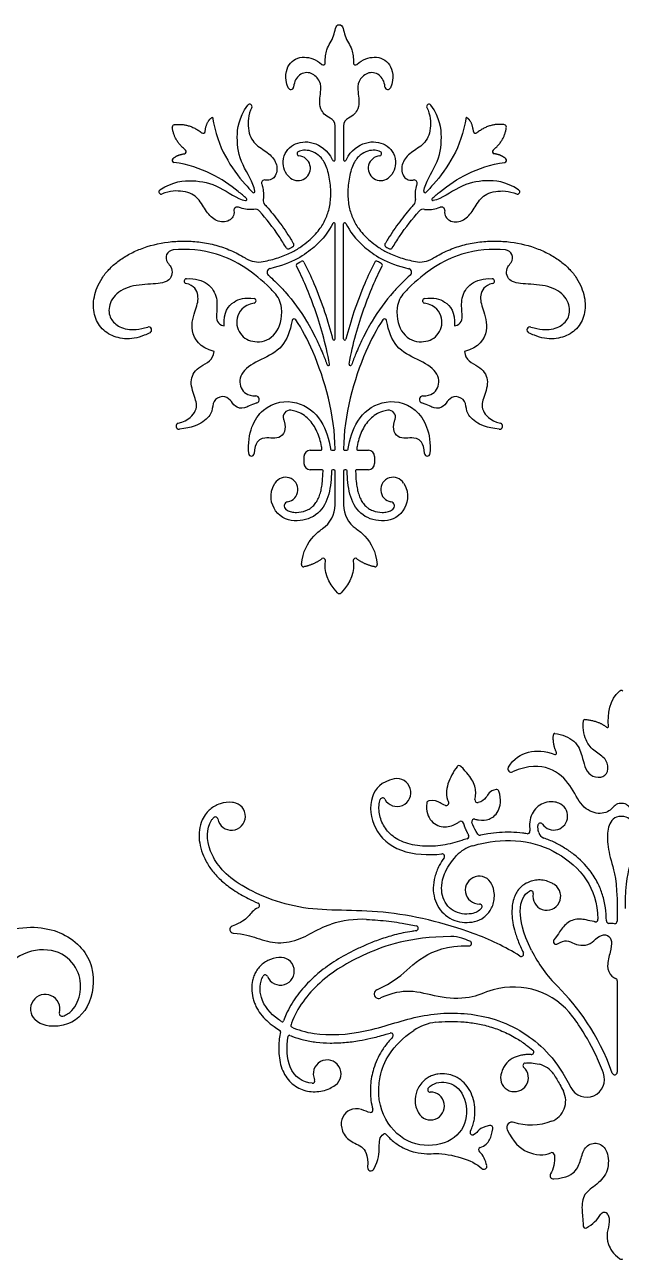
# Model space of a CAD drawing. Extents: x -103 to 101, y -110 to 99.
# Drawn here: x 36.01 to 56.3, y 56.62 to 98.58 of the extents above; entities that cross this region are included whole.
import ezdxf

# ---------------------------------------------------------------- set-up
doc = ezdxf.new("R2010")
doc.units = 0
doc.header["$MEASUREMENT"] = 0
doc.layers.add('LAYER_03', color=5, linetype='CONTINUOUS')

msp = doc.modelspace()

# ---------------------------------------------------------------- linework, layer by layer
at = {"layer": 'LAYER_03'}
for p, q in [((46.569, 93.985), (46.569, 95.137)), ((46.854, 95.137), (46.854, 93.985)), ((46.569, 87.903), (46.569, 91.808)), ((46.854, 87.903), (46.854, 91.808)), ((45.724, 84.115), (46.079, 84.115)), ((46.454, 84.115), (46.526, 84.115)), ((46.897, 84.115), (46.969, 84.115)), ((47.344, 84.115), (47.699, 84.115)), ((45.511, 83.664), (45.511, 83.902)), ((47.913, 83.902), (47.913, 83.664)), ((46.117, 83.451), (45.724, 83.451)), ((46.527, 83.451), (46.488, 83.451)), ((46.569, 82.259), (46.569, 83.408)), ((46.854, 83.408), (46.854, 82.259)), ((46.936, 83.451), (46.897, 83.451)), ((47.699, 83.451), (47.306, 83.451)), ((56.16, 68.543), (56.16, 68.108)), ((56.16, 66.085), (56.16, 62.973))]:
    msp.add_line(p, q, dxfattribs=at)
for centre, radius, start, end in [((46.164, 97.281), 0.0712, 227.4313, 2.3911), ((47.26, 97.281), 0.0712, 177.6089, 312.5687), ((45.063, 96.468), 0.0958, 200.9621, 354.8562), ((48.361, 96.468), 0.0958, 185.1438, 339.0379), ((43.662, 95.796), 0.0805, 333.5632, 144.7967), ((49.762, 95.796), 0.0805, 35.2033, 206.4368), ((46.279, 95.137), 0.291, 0, 65.8324), ((47.145, 95.137), 0.291, 114.1676, 180), ((41.102, 95.108), 0.0712, 98.4572, 186.0659), ((42.079, 94.959), 0.0712, 232.0549, 353.7451), ((51.344, 94.959), 0.0712, 186.2549, 307.9451), ((52.321, 95.108), 0.0712, 353.9341, 81.5428), ((41.094, 93.969), 0.0712, 131.4522, 261.7417), ((41.438, 94.261), 0.0712, 276.5338, 51.4051), ((45.307, 93.7), 0.421, 232.884, 85.6986), ((45.344, 94.191), 0.0712, 116.6009, 265.6986), ((48.116, 93.7), 0.421, 94.3014, 307.116), ((48.079, 94.191), 0.0712, 274.3014, 63.3991), ((51.985, 94.261), 0.0712, 128.5949, 263.4662), ((52.33, 93.969), 0.0712, 278.2583, 48.5478), ((46.527, 93.985), 0.0427, 205.6592, 0), ((46.897, 93.985), 0.0427, 180, 334.3408), ((44.178, 93.189), 0.112, 80.8455, 198.3266), ((49.246, 93.189), 0.112, 341.6734, 99.1545), ((40.657, 92.9), 0.0805, 122.7126, 293.946), ((43.798, 92.909), 0.0427, 224.4069, 10.2526), ((49.626, 92.909), 0.0427, 169.7474, 315.5931), ((52.767, 92.9), 0.0805, 246.054, 57.2874), ((43.238, 92.271), 0.112, 69.1826, 186.6638), ((43.527, 92.64), 0.0427, 256.7696, 48.718), ((44.336, 92.606), 0.214, 170.3852, 222.8686), ((49.088, 92.606), 0.214, 317.1314, 9.6148), ((49.896, 92.64), 0.0427, 131.282, 283.2304), ((50.185, 92.271), 0.112, 353.3362, 110.8174), ((43.842, 92.091), 0.214, 42.454, 98.7059), ((49.581, 92.091), 0.214, 81.2941, 137.546), ((46.527, 91.808), 0.0427, 0, 154.8577), ((46.897, 91.808), 0.0427, 25.1423, 180), ((45.099, 91.092), 0.0712, 299.4305, 31.066), ((48.325, 91.092), 0.0712, 148.934, 240.5695), ((41.083, 90.657), 0.266, 95.2841, 216.8546), ((44.973, 91.026), 0.0712, 211.1227, 296.2696), ((48.451, 91.026), 0.0712, 243.7304, 328.8773), ((52.34, 90.657), 0.266, 323.1454, 84.7159), ((43.967, 91.337), 0.824, 238.5933, 281.1796), ((44.379, 90.164), 0.126, 103.0641, 228.4805), ((45.319, 90.403), 0.0712, 116.8804, 207.1258), ((45.445, 90.47), 0.0712, 27.1301, 119.4007), ((47.978, 90.47), 0.0712, 60.5993, 152.8699), ((48.104, 90.403), 0.0712, 332.8742, 63.1196), ((49.045, 90.164), 0.126, 311.5195, 76.9359), ((49.457, 91.337), 0.824, 258.8204, 301.4067), ((41.516, 89.865), 0.0801, 93.7139, 256.8115), ((51.908, 89.865), 0.0801, 283.1885, 86.2861), ((43.856, 88.86), 0.892, 6.4174, 43.7642), ((49.568, 88.86), 0.892, 136.2358, 173.5826), ((43.803, 89.192), 0.079, 280.5867, 82.6335), ((49.62, 89.192), 0.079, 97.3665, 259.4133), ((45.175, 88.508), 0.0729, 32.969, 169.9838), ((48.248, 88.508), 0.0729, 10.0162, 147.031), ((40.227, 88.202), 0.103, 297.4923, 107.2784), ((53.197, 88.202), 0.103, 72.7216, 242.5077), ((46.527, 87.903), 0.0427, 194.1497, 360), ((46.897, 87.903), 0.0427, 180, 345.8503), ((46.336, 87.031), 0.0427, 199.8953, 10.1477), ((47.087, 87.031), 0.0427, 169.8523, 340.1047), ((43.867, 85.84), 0.123, 286.411, 89.9999), ((49.557, 85.84), 0.123, 90.0001, 253.589), ((45.034, 85.244), 0.232, 82.6616, 199.4466), ((48.389, 85.244), 0.232, 340.5534, 97.3384), ((41.262, 84.933), 0.103, 105.0514, 276.5061), ((52.161, 84.933), 0.103, 263.4939, 74.9486), ((43.721, 84.005), 0.0917, 184.017, 356.5718), ((45.724, 83.902), 0.214, 90, 180), ((46.079, 84.158), 0.0427, 270, 9.7914), ((46.454, 84.158), 0.0427, 188.7075, 270), ((46.526, 84.158), 0.0427, 270, 0.4305), ((46.897, 84.158), 0.0427, 179.5695, 270), ((46.969, 84.158), 0.0427, 270, 351.2925), ((47.344, 84.158), 0.0427, 170.2086, 270), ((47.699, 83.902), 0.214, 360, 90), ((49.702, 84.005), 0.0917, 183.4282, 355.983), ((45.724, 83.664), 0.214, 180, 270), ((47.699, 83.664), 0.214, 270, 360), ((44.884, 82.776), 0.421, 279.6339, 148.911), ((46.117, 83.408), 0.0427, 357.9469, 90), ((46.488, 83.408), 0.0427, 90, 178.0002), ((46.527, 83.408), 0.0427, 0, 90), ((46.897, 83.408), 0.0427, 90, 180), ((46.936, 83.408), 0.0427, 1.9998, 90), ((47.306, 83.408), 0.0427, 90, 182.0531), ((48.539, 82.776), 0.421, 31.089, 260.3661), ((44.979, 82.221), 0.142, 99.6339, 233.9353), ((45.591, 82.259), 0.978, 304.1356, 360), ((47.832, 82.259), 0.978, 180, 235.8644), ((48.445, 82.221), 0.142, 306.0647, 80.3661), ((45.492, 80.225), 0.0712, 172.2111, 280.8313), ((46.166, 80.374), 0.0712, 351.9368, 127.8878), ((47.258, 80.374), 0.0712, 52.1122, 188.0632), ((47.932, 80.225), 0.0712, 259.1687, 7.7889), ((46.712, 79.329), 0.0854, 223.4184, 316.5816), ((56.302, 75.866), 0.085, 50.6048, 129.3952), ((55.056, 74.921), 0.0425, 85.5787, 175.2782), ((55.828, 74.73), 0.0425, 228.8702, 6.6388), ((54.035, 74.443), 0.0425, 84.2784, 174.6305), ((54.058, 73.819), 0.0425, 250.8527, 23.9899), ((50.785, 73.31), 0.085, 44.864, 143.8781), ((52.553, 73.282), 0.108, 149.2036, 293.2996), ((48.674, 72.48), 0.473, 208.5533, 101.3755), ((48.184, 72.213), 0.085, 28.5533, 162.0891), ((49.77, 72.116), 0.085, 97.0536, 174.2312), ((51.408, 72.22), 0.085, 167.2188, 285.8755), ((52.058, 72.501), 0.085, 18.1725, 101.503), ((43.044, 71.673), 0.473, 190.9378, 82.2109), ((50.347, 72.124), 0.085, 251.7851, 27.8252), ((54.003, 71.679), 0.473, 215.5842, 68.6086), ((42.496, 71.567), 0.085, 10.9378, 138.6645), ((50.851, 71.423), 0.085, 12.3247, 122.5915), ((51.301, 71.492), 0.085, 78.9716, 195.3115), ((53.549, 71.355), 0.085, 35.5842, 180.6077), ((51.035, 70.992), 0.085, 286.8092, 31.0691), ((51.496, 71.114), 0.085, 214.7178, 282.1031), ((53.11, 71.165), 0.085, 260.518, 7.7324), ((53.756, 71.195), 0.275, 195.4377, 250.7154), ((51.561, 69.54), 1.173, 106.2193, 137.1913), ((50.206, 70.314), 0.085, 324.4555, 97.6227), ((51.469, 69.164), 0.473, 24.39, 271.59), ((53.768, 68.953), 0.473, 168.9385, 55.1074), ((53.221, 69.06), 0.085, 348.9385, 120.4992), ((43.916, 68.643), 0.085, 295.0836, 66.693), ((51.485, 68.606), 0.085, 318.3781, 91.59), ((47.476, 64.845), 3.327, 87.2302, 108.3395), ((55.422, 68.171), 0.085, 259.8841, 1.5961), ((55.877, 68.117), 0.085, 180.6453, 266.1767), ((56.075, 68.108), 0.085, 268.1511, 360), ((43.112, 67.822), 0.122, 112.2131, 267.5846), ((49.31, 67.868), 0.085, 278.1332, 78.3012), ((50.521, 66.474), 1.114, 71.1633, 90.8213), ((51.123, 67.352), 0.085, 268.4412, 69.7749), ((54.083, 67.414), 0.0933, 141.871, 302.8534), ((44.707, 66.408), 0.473, 202.3021, 95.9644), ((52.896, 66.995), 0.085, 237.5481, 26.1956), ((57.463, 69.231), 4.717, 206.6263, 225.1769), ((44.191, 66.197), 0.085, 22.3021, 150.7332), ((56.075, 66.085), 0.085, 360, 67.5299), ((36.708, 65.122), 0.5, 345.0056, 226.0865), ((48.049, 65.637), 0.153, 113.8245, 293.8245), ((52.639, 63.355), 2.516, 36.75, 106.0415), ((37.279, 64.969), 0.0918, 165.0056, 288.1217), ((44.773, 64.73), 0.0425, 237.2898, 340.7908), ((50.173, 63.029), 1.652, 96.3441, 124.3362), ((44.67, 64.361), 0.0425, 348.1747, 59.5991), ((45.013, 64.189), 0.0425, 67.0025, 170.3374), ((45.102, 64.552), 0.0425, 162.163, 245.7097), ((48.46, 64.223), 0.085, 315.7118, 106.423), ((46.299, 62.92), 0.473, 305.7032, 205.194), ((53.239, 63.658), 0.085, 266.908, 49.0903), ((52.667, 62.787), 0.473, 168.4988, 47.8603), ((53.041, 63.201), 0.085, 96.8317, 227.8603), ((53.328, 62.46), 0.806, 33.357, 76.4986), ((55.125, 62.731), 0.606, 206.7528, 20.732), ((56.075, 62.973), 0.085, 200.0619, 0), ((45.794, 62.683), 0.085, 265.4578, 25.194), ((49.815, 61.824), 0.473, 209.0703, 91.2797), ((49.802, 62.381), 0.085, 137.0005, 271.2797), ((53.672, 61.997), 0.738, 290.5468, 26.7668), ((47.768, 61.695), 0.085, 268.6078, 15.5712), ((52.593, 61.093), 0.186, 69.6182, 205.4528), ((48.254, 60.793), 0.085, 41.3726, 120.7133), ((51.242, 60.931), 0.085, 152.0293, 291.8), ((51.84, 61.074), 0.0927, 345.7042, 106.0142), ((51.531, 60.335), 0.085, 109.1902, 230.5352), ((53.939, 60.16), 0.085, 5.2255, 116.1385), ((47.786, 59.737), 0.113, 176.8392, 330.509), ((51.63, 59.775), 0.101, 226.9267, 13.4159), ((53.993, 59.462), 0.116, 147.3106, 275.4593), ((55.719, 58.069), 0.141, 30.8957, 151.6526), ((55.077, 57.756), 0.0767, 179.2547, 299.053), ((56.302, 56.701), 0.085, 232.9762, 307.0238)]:
    msp.add_arc(centre, radius, start, end, dxfattribs=at)
for points, knots in [([(46.235, 97.284), (46.228, 97.448), (46.266, 97.814), (46.572, 98.158), (46.574, 98.579), (46.712, 98.579)], [1676.713387, 1676.713387, 1676.713387, 1676.713387, 1677.023742, 1677.460952, 1677.898162, 1677.898162, 1677.898162, 1677.898162]), ([(46.712, 98.579), (46.849, 98.579), (46.851, 98.158), (47.158, 97.814), (47.196, 97.448), (47.189, 97.284)], [1677.898162, 1677.898162, 1677.898162, 1677.898162, 1678.335373, 1678.772583, 1679.082938, 1679.082938, 1679.082938, 1679.082938]), ([(44.973, 96.434), (44.839, 96.785), (44.957, 97.323), (45.452, 97.541), (45.917, 97.411), (46.115, 97.229)], [1674.869452, 1674.869452, 1674.869452, 1674.869452, 1675.448273, 1676.082525, 1676.595612, 1676.595612, 1676.595612, 1676.595612]), ([(47.308, 97.229), (47.507, 97.411), (47.972, 97.541), (48.466, 97.323), (48.585, 96.785), (48.45, 96.434)], [1679.200713, 1679.200713, 1679.200713, 1679.200713, 1679.7138, 1680.348052, 1680.926873, 1680.926873, 1680.926873, 1680.926873]), ([(46.398, 95.403), (46.239, 95.474), (45.98, 95.787), (46.102, 96.324), (46.083, 96.652), (45.777, 96.986), (45.365, 96.946), (45.176, 96.662), (45.158, 96.46)], [1672.324929, 1672.324929, 1672.324929, 1672.324929, 1672.607366, 1673.04465, 1673.481935, 1673.919219, 1674.356504, 1674.68867, 1674.68867, 1674.68867, 1674.68867]), ([(48.265, 96.46), (48.247, 96.662), (48.058, 96.946), (47.646, 96.986), (47.34, 96.652), (47.321, 96.324), (47.443, 95.787), (47.185, 95.474), (47.026, 95.403)], [1681.107655, 1681.107655, 1681.107655, 1681.107655, 1681.439821, 1681.877106, 1682.31439, 1682.751674, 1683.188959, 1683.471387, 1683.471387, 1683.471387, 1683.471387]), ([(43.84, 92.917), (43.786, 93.214), (43.325, 93.892), (43.199, 94.687), (43.283, 95.399), (43.596, 95.842)], [224.20761, 224.20761, 224.20761, 224.20761, 224.916616, 225.734274, 226.488134, 226.488134, 226.488134, 226.488134]), ([(43.734, 95.76), (43.614, 95.52), (43.575, 94.954), (43.81, 94.504), (44.289, 94.247), (44.608, 93.893), (44.606, 93.454), (44.374, 93.271), (44.195, 93.3)], [226.657068, 226.657068, 226.657068, 226.657068, 227.017075, 227.443945, 227.870814, 228.297684, 228.724553, 229.043876, 229.043876, 229.043876, 229.043876]), ([(49.69, 95.76), (49.809, 95.52), (49.849, 94.954), (49.614, 94.504), (49.134, 94.247), (48.816, 93.893), (48.817, 93.454), (49.049, 93.271), (49.228, 93.3)], [226.657068, 226.657068, 226.657068, 226.657068, 227.017075, 227.443945, 227.870814, 228.297684, 228.724553, 229.043876, 229.043876, 229.043876, 229.043876]), ([(49.584, 92.917), (49.638, 93.214), (50.098, 93.892), (50.224, 94.687), (50.14, 95.399), (49.828, 95.842)], [224.20761, 224.20761, 224.20761, 224.20761, 224.916616, 225.734274, 226.488134, 226.488134, 226.488134, 226.488134]), ([(42.396, 95.432), (42.565, 94.393), (43.12, 93.574), (43.681, 92.968), (43.767, 92.879)], [221.715625, 221.715625, 221.715625, 221.715625, 223.764117, 224.131246, 224.131246, 224.131246, 224.131246]), ([(51.028, 95.432), (50.858, 94.393), (50.303, 93.574), (49.743, 92.968), (49.656, 92.879)], [221.715625, 221.715625, 221.715625, 221.715625, 223.764117, 224.131246, 224.131246, 224.131246, 224.131246]), ([(45.053, 93.364), (44.849, 93.519), (44.723, 94.083), (45.106, 94.568), (45.816, 94.66), (46.32, 94.305), (46.483, 93.977), (46.488, 93.966)], [1668.267006, 1668.267006, 1668.267006, 1668.267006, 1668.796823, 1669.589341, 1670.381859, 1671.174376, 1671.200065, 1671.200065, 1671.200065, 1671.200065]), ([(46.935, 93.966), (46.94, 93.977), (47.103, 94.305), (47.607, 94.66), (48.318, 94.568), (48.701, 94.083), (48.575, 93.519), (48.371, 93.364)], [1684.596252, 1684.596252, 1684.596252, 1684.596252, 1684.621941, 1685.414458, 1686.206976, 1686.999494, 1687.529311, 1687.529311, 1687.529311, 1687.529311]), ([(44.126, 90.529), (44.298, 90.563), (44.622, 90.644), (45.052, 90.815), (45.396, 91.016), (45.72, 91.273), (45.973, 91.527), (46.151, 91.788), (46.279, 92.039), (46.396, 92.39), (46.428, 92.781), (46.412, 93.122), (46.375, 93.392), (46.313, 93.643), (46.231, 93.859), (46.126, 94.026), (45.972, 94.182), (45.761, 94.296), (45.513, 94.325), (45.37, 94.284), (45.312, 94.255)], [1663.036583, 1663.036583, 1663.036583, 1663.036583, 1663.404214, 1663.738809, 1664.009988, 1664.240971, 1664.609789, 1664.760887, 1664.905884, 1665.20208, 1665.53541, 1665.726299, 1665.922265, 1666.108783, 1666.270941, 1666.405391, 1666.523288, 1666.729302, 1666.902326, 1667.038472, 1667.038472, 1667.038472, 1667.038472]), ([(48.111, 94.255), (48.054, 94.284), (47.91, 94.325), (47.662, 94.296), (47.451, 94.182), (47.298, 94.026), (47.192, 93.859), (47.11, 93.643), (47.048, 93.392), (47.011, 93.122), (46.995, 92.781), (47.028, 92.39), (47.144, 92.039), (47.272, 91.788), (47.45, 91.527), (47.703, 91.273), (48.027, 91.016), (48.371, 90.815), (48.802, 90.644), (49.126, 90.563), (49.297, 90.529)], [1688.757845, 1688.757845, 1688.757845, 1688.757845, 1688.893991, 1689.067015, 1689.273029, 1689.390926, 1689.525376, 1689.687534, 1689.874052, 1690.070018, 1690.260907, 1690.594237, 1690.890433, 1691.035431, 1691.186528, 1691.555346, 1691.786329, 1692.057508, 1692.392103, 1692.759734, 1692.759734, 1692.759734, 1692.759734]), ([(43.556, 92.672), (43.466, 92.752), (42.859, 93.262), (42.057, 93.757), (41.084, 93.899)], [238.194372, 238.194372, 238.194372, 238.194372, 238.551713, 240.511432, 240.511432, 240.511432, 240.511432]), ([(49.868, 92.672), (49.957, 92.752), (50.564, 93.262), (51.367, 93.757), (52.34, 93.899)], [216.76363, 216.76363, 216.76363, 216.76363, 217.120972, 219.080691, 219.080691, 219.080691, 219.080691]), ([(40.613, 92.967), (41.07, 93.261), (41.784, 93.313), (42.571, 93.154), (43.226, 92.667), (43.518, 92.598)], [235.840227, 235.840227, 235.840227, 235.840227, 236.594087, 237.411745, 238.114812, 238.114812, 238.114812, 238.114812]), ([(52.81, 92.967), (52.354, 93.261), (51.639, 93.313), (50.852, 93.154), (50.198, 92.667), (49.906, 92.598)], [214.409486, 214.409486, 214.409486, 214.409486, 215.163346, 215.981004, 216.68407, 216.68407, 216.68407, 216.68407]), ([(43.127, 92.258), (43.148, 92.078), (42.956, 91.854), (42.517, 91.872), (42.176, 92.205), (41.941, 92.696), (41.501, 92.95), (40.934, 92.935), (40.689, 92.826)], [233.284485, 233.284485, 233.284485, 233.284485, 233.603808, 234.030678, 234.457547, 234.884417, 235.311286, 235.671293, 235.671293, 235.671293, 235.671293]), ([(44.072, 93.154), (44.08, 93.13), (44.13, 92.964), (44.15, 92.789), (44.125, 92.641)], [229.2045859, 229.2045859, 229.2045859, 229.2045859, 229.2578497, 229.5699368, 229.5699368, 229.5699368, 229.5699368]), ([(49.352, 93.154), (49.344, 93.13), (49.293, 92.964), (49.273, 92.789), (49.298, 92.641)], [229.2045859, 229.2045859, 229.2045859, 229.2045859, 229.2578497, 229.5699368, 229.5699368, 229.5699368, 229.5699368]), ([(50.296, 92.258), (50.275, 92.078), (50.468, 91.854), (50.907, 91.872), (51.247, 92.205), (51.482, 92.696), (51.922, 92.95), (52.489, 92.935), (52.734, 92.826)], [233.284485, 233.284485, 233.284485, 233.284485, 233.603808, 234.030678, 234.457547, 234.884417, 235.311286, 235.671293, 235.671293, 235.671293, 235.671293]), ([(43.81, 92.303), (43.654, 92.279), (43.472, 92.306), (43.302, 92.366), (43.278, 92.375)], [232.7431414, 232.7431414, 232.7431414, 232.7431414, 233.0705118, 233.1237755, 233.1237755, 233.1237755, 233.1237755]), ([(44.179, 92.46), (44.198, 92.44), (44.367, 92.256), (44.675, 91.875), (44.969, 91.44), (45.127, 91.183), (45.16, 91.129)], [229.707338, 229.707338, 229.707338, 229.707338, 229.765179, 230.234757, 230.737885, 230.870579, 230.870579, 230.870579, 230.870579]), ([(49.244, 92.46), (49.225, 92.44), (49.056, 92.256), (48.748, 91.875), (48.454, 91.44), (48.296, 91.183), (48.264, 91.129)], [229.707338, 229.707338, 229.707338, 229.707338, 229.765179, 230.234757, 230.737885, 230.870579, 230.870579, 230.870579, 230.870579]), ([(49.614, 92.303), (49.769, 92.279), (49.952, 92.306), (50.122, 92.366), (50.145, 92.375)], [232.7431414, 232.7431414, 232.7431414, 232.7431414, 233.0705118, 233.1237755, 233.1237755, 233.1237755, 233.1237755]), ([(44.912, 90.989), (44.829, 91.126), (44.53, 91.594), (44.234, 91.979), (44, 92.236)], [231.127665, 231.127665, 231.127665, 231.127665, 231.534751, 232.595874, 232.595874, 232.595874, 232.595874]), ([(48.512, 90.989), (48.594, 91.126), (48.893, 91.594), (49.189, 91.979), (49.424, 92.236)], [231.127665, 231.127665, 231.127665, 231.127665, 231.534751, 232.595874, 232.595874, 232.595874, 232.595874]), ([(46.488, 91.826), (46.359, 91.552), (46.001, 91.066), (45.123, 90.466), (44.35, 90.286)], [126.211013, 126.211013, 126.211013, 126.211013, 126.972964, 127.691633, 127.691633, 127.691633, 127.691633]), ([(46.935, 91.826), (47.064, 91.552), (47.423, 91.066), (48.3, 90.466), (49.073, 90.286)], [126.211013, 126.211013, 126.211013, 126.211013, 126.972965, 127.691633, 127.691633, 127.691633, 127.691633]), ([(40.274, 88.111), (40.211, 88.078), (40.036, 87.997), (39.746, 87.912), (39.417, 87.894), (39.121, 87.95), (38.861, 88.065), (38.64, 88.236), (38.474, 88.462), (38.372, 88.73), (38.339, 89.027), (38.372, 89.339), (38.471, 89.659), (38.638, 89.975), (38.875, 90.275), (39.18, 90.543), (39.541, 90.775), (40.103, 91.037), (40.737, 91.191), (41.409, 91.235), (41.933, 91.206), (42.456, 91.112), (42.964, 90.942), (43.318, 90.765), (43.505, 90.655), (43.538, 90.634)], [1656.285623, 1656.285623, 1656.285623, 1656.285623, 1656.436817, 1656.690201, 1656.918067, 1657.126368, 1657.321468, 1657.514079, 1657.708105, 1657.906787, 1658.113838, 1658.332529, 1658.56569, 1658.815223, 1659.082827, 1659.366949, 1659.667526, 1659.985211, 1660.670132, 1661.031738, 1661.400953, 1661.774571, 1662.149744, 1662.524916, 1662.606723, 1662.606723, 1662.606723, 1662.606723]), ([(49.886, 90.634), (49.919, 90.655), (50.105, 90.765), (50.46, 90.942), (50.967, 91.112), (51.49, 91.206), (52.015, 91.235), (52.686, 91.191), (53.32, 91.037), (53.883, 90.775), (54.244, 90.543), (54.548, 90.275), (54.786, 89.975), (54.952, 89.659), (55.051, 89.339), (55.085, 89.027), (55.052, 88.73), (54.949, 88.462), (54.783, 88.236), (54.563, 88.065), (54.303, 87.95), (54.006, 87.894), (53.677, 87.912), (53.387, 87.997), (53.213, 88.078), (53.149, 88.111)], [1693.189594, 1693.189594, 1693.189594, 1693.189594, 1693.271401, 1693.646573, 1694.021746, 1694.395364, 1694.764579, 1695.126185, 1695.811106, 1696.128791, 1696.429368, 1696.71349, 1696.981094, 1697.230627, 1697.463788, 1697.682479, 1697.88953, 1698.088211, 1698.282238, 1698.474849, 1698.669949, 1698.87825, 1699.106116, 1699.3595, 1699.510694, 1699.510694, 1699.510694, 1699.510694]), ([(44.5, 89.477), (44.453, 89.526), (43.865, 90.121), (42.781, 90.87), (41.544, 90.967), (41.059, 90.922)], [1649.485261, 1649.485261, 1649.485261, 1649.485261, 1649.608883, 1651.014088, 1652.020323, 1652.020323, 1652.020323, 1652.020323]), ([(45.134, 91.03), (45.107, 91.015), (45.064, 90.992), (45.02, 90.97), (45.004, 90.962)], [230.9505462, 230.9505462, 230.9505462, 230.9505462, 231.015442, 231.0533606, 231.0533606, 231.0533606, 231.0533606]), ([(48.29, 91.03), (48.317, 91.015), (48.359, 90.992), (48.403, 90.97), (48.419, 90.962)], [230.9505462, 230.9505462, 230.9505462, 230.9505462, 231.015442, 231.0533606, 231.0533606, 231.0533606, 231.0533606]), ([(52.365, 90.922), (51.879, 90.967), (50.642, 90.87), (49.558, 90.121), (48.97, 89.526), (48.923, 89.477)], [1703.775994, 1703.775994, 1703.775994, 1703.775994, 1704.782229, 1706.187434, 1706.311055, 1706.311055, 1706.311055, 1706.311055]), ([(40.87, 90.497), (40.909, 90.446), (41.072, 90.259), (40.998, 89.833), (40.422, 89.756), (39.585, 89.739), (38.956, 89.35), (38.822, 88.774), (39.046, 88.407), (39.409, 88.203), (39.907, 88.21), (40.196, 88.3)], [1652.417126, 1652.417126, 1652.417126, 1652.417126, 1652.570265, 1653.016955, 1653.463645, 1653.910335, 1654.357026, 1654.803716, 1655.250406, 1655.697096, 1656.071691, 1656.071691, 1656.071691, 1656.071691]), ([(46.378, 87.039), (46.249, 87.757), (45.887, 89.001), (45.47, 89.952), (45.256, 90.371)], [118.939739, 118.939739, 118.939739, 118.939739, 120.009645, 121.082442, 121.082442, 121.082442, 121.082442]), ([(45.508, 90.503), (45.63, 90.265), (45.887, 89.712), (46.218, 88.841), (46.407, 88.204), (46.485, 87.893)], [121.339525, 121.339525, 121.339525, 121.339525, 121.902302, 122.623398, 123.300614, 123.300614, 123.300614, 123.300614]), ([(47.915, 90.503), (47.793, 90.265), (47.536, 89.712), (47.205, 88.841), (47.017, 88.204), (46.938, 87.893)], [121.339525, 121.339525, 121.339525, 121.339525, 121.902302, 122.623398, 123.300614, 123.300614, 123.300614, 123.300614]), ([(47.045, 87.039), (47.174, 87.757), (47.537, 89.001), (47.953, 89.952), (48.167, 90.371)], [118.939739, 118.939739, 118.939739, 118.939739, 120.009645, 121.082442, 121.082442, 121.082442, 121.082442]), ([(53.227, 88.3), (53.517, 88.21), (54.015, 88.203), (54.377, 88.407), (54.602, 88.774), (54.467, 89.35), (53.839, 89.739), (53.002, 89.756), (52.425, 89.833), (52.352, 90.259), (52.515, 90.446), (52.553, 90.497)], [1699.724626, 1699.724626, 1699.724626, 1699.724626, 1700.099221, 1700.545911, 1700.992601, 1701.439291, 1701.885982, 1702.332672, 1702.779362, 1703.226052, 1703.379191, 1703.379191, 1703.379191, 1703.379191]), ([(41.511, 89.944), (41.817, 89.964), (42.3, 89.819), (42.592, 89.277), (42.521, 88.754), (42.541, 88.381), (42.792, 88.344)], [1642.689397, 1642.689397, 1642.689397, 1642.689397, 1643.123703, 1643.595629, 1644.067554, 1644.539479, 1644.539479, 1644.539479, 1644.539479]), ([(44.295, 90.069), (44.301, 90.064), (44.377, 89.997), (44.575, 89.812), (45.043, 89.327), (45.523, 88.67), (45.913, 87.943), (46.135, 87.441), (46.25, 87.144), (46.296, 87.017)], [116.259148, 116.259148, 116.259148, 116.259148, 116.276498, 116.471705, 116.830363, 117.694225, 118.179351, 118.565879, 118.850596, 118.850596, 118.850596, 118.850596]), ([(49.128, 90.069), (49.122, 90.064), (49.047, 89.997), (48.848, 89.812), (48.381, 89.327), (47.901, 88.67), (47.511, 87.943), (47.288, 87.441), (47.174, 87.144), (47.128, 87.017)], [116.259148, 116.259148, 116.259148, 116.259148, 116.276498, 116.471705, 116.830363, 117.694225, 118.179351, 118.565879, 118.850596, 118.850596, 118.850596, 118.850596]), ([(50.631, 88.344), (50.882, 88.381), (50.902, 88.754), (50.831, 89.277), (51.123, 89.819), (51.606, 89.964), (51.913, 89.944)], [1711.256838, 1711.256838, 1711.256838, 1711.256838, 1711.728763, 1712.200688, 1712.672614, 1713.10692, 1713.10692, 1713.10692, 1713.10692]), ([(42.452, 87.471), (41.957, 87.601), (41.582, 88.192), (41.845, 88.95), (41.964, 89.338), (41.786, 89.719), (41.497, 89.787)], [1640.287064, 1640.287064, 1640.287064, 1640.287064, 1640.864098, 1641.441131, 1642.018165, 1642.529353, 1642.529353, 1642.529353, 1642.529353]), ([(51.926, 89.787), (51.638, 89.719), (51.459, 89.338), (51.578, 88.95), (51.842, 88.192), (51.467, 87.601), (50.971, 87.471)], [1713.266964, 1713.266964, 1713.266964, 1713.266964, 1713.778152, 1714.355186, 1714.932219, 1715.509253, 1715.509253, 1715.509253, 1715.509253]), ([(42.792, 88.344), (42.766, 88.82), (43.089, 89.208), (43.489, 89.313), (43.813, 89.271)], [1644.539479, 1644.539479, 1644.539479, 1644.539479, 1645.200042, 1645.784951, 1645.784951, 1645.784951, 1645.784951]), ([(43.818, 89.115), (43.424, 89.041), (43.123, 88.577), (43.333, 87.957), (43.9, 87.728), (44.549, 87.927), (44.786, 88.57), (44.742, 88.96)], [1645.941866, 1645.941866, 1645.941866, 1645.941866, 1646.553026, 1647.218388, 1647.88375, 1648.549112, 1649.076904, 1649.076904, 1649.076904, 1649.076904]), ([(48.681, 88.96), (48.637, 88.57), (48.874, 87.927), (49.524, 87.728), (50.09, 87.957), (50.301, 88.577), (49.999, 89.041), (49.606, 89.115)], [1706.719413, 1706.719413, 1706.719413, 1706.719413, 1707.247205, 1707.912567, 1708.577929, 1709.243291, 1709.854451, 1709.854451, 1709.854451, 1709.854451]), ([(49.61, 89.271), (49.934, 89.313), (50.334, 89.208), (50.658, 88.82), (50.631, 88.344)], [1710.011366, 1710.011366, 1710.011366, 1710.011366, 1710.596274, 1711.256838, 1711.256838, 1711.256838, 1711.256838]), ([(46.569, 84.158), (46.561, 85.287), (46.073, 87.06), (45.44, 88.234), (45.236, 88.547)], [1629.24407, 1629.24407, 1629.24407, 1629.24407, 1630.631616, 1631.232184, 1631.232184, 1631.232184, 1631.232184]), ([(48.187, 88.547), (47.984, 88.234), (47.35, 87.06), (46.863, 85.287), (46.854, 84.158)], [1724.564133, 1724.564133, 1724.564133, 1724.564133, 1725.164702, 1726.552247, 1726.552247, 1726.552247, 1726.552247]), ([(45.103, 88.52), (45.04, 88.162), (44.788, 87.52), (44.049, 87.222), (43.324, 86.792), (43.286, 86.235), (43.58, 85.963), (43.867, 85.963)], [1631.354688, 1631.354688, 1631.354688, 1631.354688, 1631.883198, 1632.499967, 1633.116737, 1633.733506, 1634.254444, 1634.254444, 1634.254444, 1634.254444]), ([(49.557, 85.963), (49.843, 85.963), (50.138, 86.235), (50.1, 86.792), (49.375, 87.222), (48.636, 87.52), (48.383, 88.162), (48.32, 88.52)], [1721.541873, 1721.541873, 1721.541873, 1721.541873, 1722.062811, 1722.67958, 1723.29635, 1723.913119, 1724.441629, 1724.441629, 1724.441629, 1724.441629]), ([(41.235, 85.033), (41.596, 85.13), (41.937, 85.524), (41.793, 85.903), (41.59, 86.537), (41.931, 86.993), (42.443, 87.18), (42.452, 87.471)], [1637.748773, 1637.748773, 1637.748773, 1637.748773, 1638.17348, 1638.701876, 1639.230272, 1639.758668, 1640.287064, 1640.287064, 1640.287064, 1640.287064]), ([(50.971, 87.471), (50.981, 87.18), (51.492, 86.993), (51.834, 86.537), (51.631, 85.903), (51.486, 85.524), (51.827, 85.13), (52.188, 85.033)], [1715.509253, 1715.509253, 1715.509253, 1715.509253, 1716.037649, 1716.566045, 1717.094441, 1717.622837, 1718.047544, 1718.047544, 1718.047544, 1718.047544]), ([(43.902, 85.721), (43.676, 85.655), (43.475, 85.49), (43.133, 85.591), (43.028, 85.831), (42.75, 85.996), (42.385, 85.801), (42.421, 85.44), (42.171, 85.096), (41.705, 84.88), (41.274, 84.831)], [1634.501646, 1634.501646, 1634.501646, 1634.501646, 1634.834829, 1635.229938, 1635.625046, 1636.020155, 1636.415263, 1636.810372, 1637.205481, 1637.532232, 1637.532232, 1637.532232, 1637.532232]), ([(43.63, 83.999), (43.579, 84.715), (44.059, 85.713), (45.328, 85.873), (46.177, 85.163), (46.365, 84.453), (46.411, 84.161), (46.412, 84.152)], [1626.061262, 1626.061262, 1626.061262, 1626.061262, 1626.781652, 1627.547297, 1628.312942, 1629.078587, 1629.10353, 1629.10353, 1629.10353, 1629.10353]), ([(47.011, 84.152), (47.013, 84.161), (47.059, 84.453), (47.246, 85.163), (48.095, 85.873), (49.364, 85.713), (49.844, 84.715), (49.794, 83.999)], [1726.692787, 1726.692787, 1726.692787, 1726.692787, 1726.71773, 1727.483375, 1728.24902, 1729.014665, 1729.735055, 1729.735055, 1729.735055, 1729.735055]), ([(52.15, 84.831), (51.718, 84.88), (51.252, 85.096), (51.002, 85.44), (51.038, 85.801), (50.673, 85.996), (50.395, 85.831), (50.29, 85.591), (49.948, 85.49), (49.748, 85.655), (49.522, 85.721)], [1718.264085, 1718.264085, 1718.264085, 1718.264085, 1718.590836, 1718.985945, 1719.381053, 1719.776162, 1720.171271, 1720.566379, 1720.961488, 1721.294671, 1721.294671, 1721.294671, 1721.294671]), ([(46.121, 84.165), (46.117, 84.193), (46.096, 84.305), (46.048, 84.502), (45.959, 84.749), (45.836, 84.979), (45.674, 85.177), (45.478, 85.335), (45.269, 85.434), (45.126, 85.466), (45.064, 85.474)], [1622.724161, 1622.724161, 1622.724161, 1622.724161, 1622.782874, 1622.964512, 1623.151209, 1623.334018, 1623.512278, 1623.687362, 1623.861971, 1623.994808, 1623.994808, 1623.994808, 1623.994808]), ([(48.36, 85.474), (48.297, 85.466), (48.154, 85.434), (47.946, 85.335), (47.75, 85.177), (47.588, 84.979), (47.465, 84.749), (47.375, 84.502), (47.328, 84.305), (47.307, 84.193), (47.302, 84.165)], [1731.801509, 1731.801509, 1731.801509, 1731.801509, 1731.934346, 1732.108955, 1732.284039, 1732.462299, 1732.645107, 1732.831805, 1733.013443, 1733.072156, 1733.072156, 1733.072156, 1733.072156]), ([(44.815, 85.167), (44.826, 85.135), (44.864, 85.012), (44.89, 84.727), (44.656, 84.516), (44.385, 84.518), (44.129, 84.565), (43.836, 84.388), (43.813, 84)], [1624.326604, 1624.326604, 1624.326604, 1624.326604, 1624.43661, 1624.727765, 1625.018919, 1625.310074, 1625.601229, 1625.867354, 1625.867354, 1625.867354, 1625.867354]), ([(49.611, 84), (49.587, 84.388), (49.294, 84.565), (49.039, 84.518), (48.767, 84.516), (48.534, 84.727), (48.559, 85.012), (48.597, 85.135), (48.608, 85.167)], [1729.928963, 1729.928963, 1729.928963, 1729.928963, 1730.195088, 1730.486243, 1730.777398, 1731.068552, 1731.359707, 1731.469713, 1731.469713, 1731.469713, 1731.469713]), ([(46.445, 83.41), (46.436, 83.158), (46.4, 82.592), (46.045, 81.908), (45.29, 81.629), (44.505, 81.865), (44.296, 82.616), (44.524, 82.994)], [1614.76439, 1614.76439, 1614.76439, 1614.76439, 1615.520752, 1616.286396, 1617.052041, 1617.817686, 1618.450903, 1618.450903, 1618.450903, 1618.450903]), ([(44.895, 82.106), (44.908, 82.096), (44.965, 82.058), (45.085, 82.013), (45.306, 81.991), (45.527, 82.032), (45.711, 82.125), (45.828, 82.218), (45.925, 82.335), (46.009, 82.489), (46.069, 82.659), (46.112, 82.849), (46.145, 83.096), (46.156, 83.288), (46.16, 83.407)], [1619.868695, 1619.868695, 1619.868695, 1619.868695, 1619.90214, 1620.014429, 1620.135114, 1620.366336, 1620.480888, 1620.567071, 1620.678986, 1620.801035, 1620.934911, 1621.056651, 1621.210482, 1621.46075, 1621.46075, 1621.46075, 1621.46075]), ([(48.9, 82.994), (49.127, 82.616), (48.918, 81.865), (48.133, 81.629), (47.379, 81.908), (47.023, 82.592), (46.987, 83.158), (46.979, 83.41)], [1737.345414, 1737.345414, 1737.345414, 1737.345414, 1737.978631, 1738.744276, 1739.509921, 1740.275565, 1741.031927, 1741.031927, 1741.031927, 1741.031927]), ([(47.264, 83.407), (47.268, 83.288), (47.279, 83.096), (47.311, 82.849), (47.354, 82.659), (47.414, 82.489), (47.498, 82.335), (47.596, 82.218), (47.712, 82.125), (47.896, 82.032), (48.118, 81.991), (48.338, 82.013), (48.458, 82.058), (48.516, 82.096), (48.529, 82.106)], [1734.335567, 1734.335567, 1734.335567, 1734.335567, 1734.585835, 1734.739666, 1734.861406, 1734.995282, 1735.117331, 1735.229246, 1735.315429, 1735.429981, 1735.661203, 1735.781888, 1735.894177, 1735.927622, 1735.927622, 1735.927622, 1735.927622]), ([(45.421, 80.234), (45.482, 80.678), (45.666, 81.064), (46.032, 81.376), (46.14, 81.449)], [1611.985058, 1611.985058, 1611.985058, 1611.985058, 1612.835235, 1613.166896, 1613.166896, 1613.166896, 1613.166896]), ([(47.283, 81.449), (47.392, 81.376), (47.757, 81.064), (47.942, 80.678), (48.002, 80.234)], [1607.271505, 1607.271505, 1607.271505, 1607.271505, 1607.603165, 1608.453343, 1608.453343, 1608.453343, 1608.453343]), ([(54.039, 74.486), (54.282, 74.461), (54.788, 74.25), (54.977, 73.709), (55.048, 73.363), (55.221, 73.046), (55.626, 72.953), (55.877, 73.16), (55.835, 73.613), (55.446, 73.832), (55.112, 74.143), (54.987, 74.594), (55.014, 74.925)], [232.146714, 232.146714, 232.146714, 232.146714, 232.500602, 232.874875, 233.249147, 233.62342, 233.997692, 234.371965, 234.746237, 235.12051, 235.494782, 235.854142, 235.854142, 235.854142, 235.854142]), ([(52.46, 73.338), (52.639, 73.638), (53.139, 73.934), (53.696, 73.9), (54.044, 73.779)], [230.20042, 230.20042, 230.20042, 230.20042, 230.873101, 231.569737, 231.569737, 231.569737, 231.569737]), ([(50.716, 73.36), (50.587, 73.183), (50.374, 72.818), (50.321, 72.357), (50.423, 72.164)], [2832.4870644, 2832.4870644, 2832.4870644, 2832.4870644, 2832.9957014, 2833.4532406, 2833.4532406, 2833.4532406, 2833.4532406]), ([(51.325, 72.239), (51.34, 72.303), (51.361, 72.501), (51.319, 72.826), (51.052, 73.162), (50.845, 73.37)], [2831.4764918, 2831.4764918, 2831.4764918, 2831.4764918, 2831.6846927, 2832.0518782, 2832.3833771, 2832.3833771, 2832.3833771, 2832.3833771]), ([(56.302, 72.11), (56.086, 72.11), (56.03, 71.892), (55.534, 71.697), (54.936, 71.962), (54.604, 72.733), (53.97, 73.379), (53.143, 73.418), (52.596, 73.183)], [226.45208, 226.45208, 226.45208, 226.45208, 227.052257, 227.652435, 228.252612, 228.85279, 229.452967, 230.007953, 230.007953, 230.007953, 230.007953]), ([(60.007, 73.183), (59.461, 73.418), (58.634, 73.379), (58, 72.733), (57.668, 71.962), (57.069, 71.697), (56.573, 71.892), (56.517, 72.11), (56.302, 72.11)], [222.896206, 222.896206, 222.896206, 222.896206, 223.451192, 224.051369, 224.651547, 225.251725, 225.851902, 226.45208, 226.45208, 226.45208, 226.45208]), ([(48.581, 72.943), (48.131, 72.853), (47.687, 72.328), (47.818, 71.217), (48.693, 70.408), (49.745, 70.338), (50.195, 70.398)], [2572.908928, 2572.908928, 2572.908928, 2572.908928, 2573.731125, 2574.714391, 2575.697657, 2576.655932, 2576.655932, 2576.655932, 2576.655932]), ([(51.06, 70.91), (50.997, 70.892), (50.83, 70.84), (50.558, 70.757), (50.232, 70.683), (49.892, 70.65), (49.543, 70.655), (49.207, 70.699), (48.903, 70.783), (48.645, 70.909), (48.437, 71.069), (48.221, 71.32), (48.091, 71.618), (48.052, 71.929), (48.068, 72.11), (48.094, 72.211), (48.104, 72.24)], [2568.458769, 2568.458769, 2568.458769, 2568.458769, 2568.59595, 2568.830271, 2569.060732, 2569.302147, 2569.552852, 2569.796582, 2570.019477, 2570.218276, 2570.400932, 2570.573963, 2570.913408, 2571.077784, 2571.233289, 2571.297203, 2571.297203, 2571.297203, 2571.297203]), ([(50.321, 72.044), (50.245, 72.068), (50.117, 72.157), (49.949, 72.224), (49.759, 72.201)], [2566.0776239, 2566.0776239, 2566.0776239, 2566.0776239, 2566.2630693, 2566.55289, 2566.55289, 2566.55289, 2566.55289]), ([(51.318, 71.576), (51.361, 71.567), (51.543, 71.531), (51.804, 71.543), (52.129, 71.765), (52.236, 72.232), (52.139, 72.528)], [2829.317053, 2829.317053, 2829.317053, 2829.317053, 2829.443294, 2829.846374, 2830.249455, 2830.624348, 2830.624348, 2830.624348, 2830.624348]), ([(52.041, 72.585), (51.813, 72.538), (51.729, 72.295), (51.565, 72.176), (51.431, 72.138)], [2830.7116114, 2830.7116114, 2830.7116114, 2830.7116114, 2831.0619018, 2831.3522348, 2831.3522348, 2831.3522348, 2831.3522348]), ([(43.108, 72.141), (43.098, 72.142), (42.946, 72.161), (42.723, 72.14), (42.473, 72.026), (42.315, 71.914), (42.166, 71.758), (42.025, 71.528), (41.937, 71.212), (41.938, 70.851), (42.02, 70.494), (42.169, 70.14), (42.397, 69.793), (42.713, 69.46), (43.125, 69.147), (43.549, 68.904), (43.837, 68.769), (43.95, 68.721)], [2616.207948, 2616.207948, 2616.207948, 2616.207948, 2616.229579, 2616.531049, 2616.671635, 2616.807643, 2616.939496, 2617.125532, 2617.375454, 2617.626143, 2617.882369, 2618.148601, 2618.436615, 2618.756192, 2619.117536, 2619.529371, 2619.789525, 2619.789525, 2619.789525, 2619.789525]), ([(49.685, 72.125), (49.657, 71.849), (49.808, 71.428), (50.316, 71.26), (50.642, 71.39), (50.778, 71.477), (50.805, 71.495)], [2566.63371, 2566.63371, 2566.63371, 2566.63371, 2567.007642, 2567.410722, 2567.813803, 2567.918321, 2567.918321, 2567.918321, 2567.918321]), ([(54.175, 72.119), (54.115, 72.143), (53.958, 72.182), (53.706, 72.154), (53.466, 72.024), (53.28, 71.823), (53.18, 71.551), (53.176, 71.328), (53.191, 71.202), (53.194, 71.176)], [2826.35121, 2826.35121, 2826.35121, 2826.35121, 2826.488338, 2826.690623, 2826.874602, 2827.060209, 2827.259794, 2827.475221, 2827.52892, 2827.52892, 2827.52892, 2827.52892]), ([(52.85, 66.924), (52.348, 67.243), (50.94, 67.896), (48.083, 68.581), (45.451, 68.365), (43.048, 69.359), (42.192, 70.491), (42.181, 71.296), (42.408, 71.596), (42.432, 71.623)], [2604.457853, 2604.457853, 2604.457853, 2604.457853, 2605.498487, 2607.283077, 2609.067667, 2610.852257, 2612.636847, 2614.421436, 2614.611325, 2614.611325, 2614.611325, 2614.611325]), ([(53.096, 71.081), (53.045, 71.09), (52.864, 71.116), (52.419, 71.146), (51.939, 71.112), (51.597, 71.048), (51.514, 71.031)], [2827.641195, 2827.641195, 2827.641195, 2827.641195, 2827.750501, 2828.027468, 2828.585519, 2828.764345, 2828.764345, 2828.764345, 2828.764345]), ([(55.792, 68.116), (55.79, 68.267), (55.769, 68.569), (55.675, 69.003), (55.503, 69.429), (55.197, 69.91), (54.799, 70.304), (54.375, 70.6), (54.033, 70.79), (53.792, 70.891), (53.665, 70.935)], [2821.959131, 2821.959131, 2821.959131, 2821.959131, 2822.278345, 2822.598369, 2822.896859, 2823.24597, 2823.799953, 2824.072713, 2824.341119, 2824.625748, 2824.625748, 2824.625748, 2824.625748]), ([(51.233, 70.666), (51.321, 70.692), (51.833, 70.831), (52.919, 70.914), (54.154, 70.494), (55.19, 69.604), (55.491, 68.738), (55.507, 68.173)], [2584.76741, 2584.76741, 2584.76741, 2584.76741, 2584.973523, 2585.956789, 2586.940056, 2587.923322, 2588.851225, 2588.851225, 2588.851225, 2588.851225]), ([(50.275, 70.264), (50.214, 70.179), (50.086, 69.972), (49.947, 69.628), (49.889, 69.246), (49.935, 68.883), (50.079, 68.557), (50.315, 68.291), (50.626, 68.12), (50.97, 68.052), (51.317, 68.078), (51.646, 68.222), (51.852, 68.457), (51.951, 68.695), (51.992, 68.903), (51.982, 69.095), (51.945, 69.249), (51.915, 69.325), (51.9, 69.359)], [2576.795384, 2576.795384, 2576.795384, 2576.795384, 2577.017492, 2577.309753, 2577.576967, 2577.829674, 2578.076087, 2578.323111, 2578.572998, 2578.816721, 2579.057273, 2579.303225, 2579.562786, 2579.699627, 2579.84796, 2580.009268, 2580.102384, 2580.182065, 2580.182065, 2580.182065, 2580.182065]), ([(51.548, 68.55), (51.46, 68.45), (51.163, 68.3), (50.531, 68.398), (50.147, 68.949), (50.195, 69.624), (50.497, 70.118), (50.7, 70.337)], [2581.760718, 2581.760718, 2581.760718, 2581.760718, 2582.151281, 2582.732402, 2583.313524, 2583.894646, 2584.319848, 2584.319848, 2584.319848, 2584.319848]), ([(54.039, 69.341), (53.999, 69.368), (53.891, 69.432), (53.705, 69.498), (53.49, 69.516), (53.289, 69.488), (53.106, 69.422), (52.94, 69.323), (52.798, 69.185), (52.69, 69.011), (52.619, 68.81), (52.583, 68.586), (52.578, 68.333), (52.609, 68.042), (52.674, 67.775), (52.776, 67.468), (52.873, 67.237), (52.954, 67.07), (52.972, 67.033)], [2601.741605, 2601.741605, 2601.741605, 2601.741605, 2601.844449, 2602.005587, 2602.156523, 2602.298277, 2602.432259, 2602.566513, 2602.705198, 2602.848199, 2602.996697, 2603.154512, 2603.327849, 2603.530587, 2603.771868, 2603.910241, 2604.214355, 2604.302189, 2604.302189, 2604.302189, 2604.302189]), ([(53.247, 67.117), (52.932, 67.744), (52.775, 68.637), (52.985, 69.02), (53.178, 69.133)], [2598.446418, 2598.446418, 2598.446418, 2598.446418, 2599.213147, 2600.170684, 2600.170684, 2600.170684, 2600.170684]), ([(43.952, 68.566), (43.789, 68.489), (43.583, 68.205), (43.397, 68.07), (43.066, 67.935)], [2619.9273463, 2619.9273463, 2619.9273463, 2619.9273463, 2620.3117679, 2620.7931903, 2620.7931903, 2620.7931903, 2620.7931903]), ([(35.367, 67.774), (36.187, 67.999), (37.523, 67.788), (38.488, 66.606), (38.26, 65.075), (37.416, 64.451), (36.58, 64.551), (36.361, 64.762)], [1188.989136, 1188.989136, 1188.989136, 1188.989136, 1189.879637, 1190.873683, 1191.86773, 1192.861776, 1193.444151, 1193.444151, 1193.444151, 1193.444151]), ([(43.107, 67.701), (43.468, 67.685), (43.948, 67.514), (44.607, 67.313), (45.41, 67.476), (45.89, 67.8), (46.294, 67.959), (46.429, 68.003)], [2621.025908, 2621.025908, 2621.025908, 2621.025908, 2621.576678, 2622.207392, 2622.838107, 2623.468821, 2623.729511, 2623.729511, 2623.729511, 2623.729511]), ([(47.636, 68.168), (47.67, 68.167), (47.831, 68.159), (48.235, 68.13), (48.766, 68.06), (49.167, 67.985), (49.327, 67.952)], [2624.594482, 2624.594482, 2624.594482, 2624.594482, 2624.66675, 2624.934082, 2625.453367, 2625.798505, 2625.798505, 2625.798505, 2625.798505]), ([(55.407, 68.087), (55.399, 68.089), (55.175, 68.13), (54.895, 68.222), (54.466, 68.103), (54.227, 67.79), (54.092, 67.577), (54.009, 67.472)], [2588.957737, 2588.957737, 2588.957737, 2588.957737, 2588.973556, 2589.393402, 2589.813247, 2590.233092, 2590.515472, 2590.515472, 2590.515472, 2590.515472]), ([(49.322, 67.784), (49.274, 67.777), (49.028, 67.74), (48.611, 67.654), (48.102, 67.498), (47.664, 67.324), (47.164, 67.096), (46.609, 66.798), (46.086, 66.425), (45.63, 66.011), (45.229, 65.55), (44.955, 65.083), (44.84, 64.793), (44.813, 64.716)], [2625.966232, 2625.966232, 2625.966232, 2625.966232, 2626.067905, 2626.494222, 2626.865874, 2627.194318, 2627.490765, 2628.029801, 2628.525422, 2628.847381, 2629.331478, 2629.815119, 2629.989094, 2629.989094, 2629.989094, 2629.989094]), ([(50.505, 67.588), (49.078, 67.567), (47.44, 66.993), (45.977, 66.083), (45.254, 65.137), (45.069, 64.589), (45.061, 64.565)], [206.32021, 206.32021, 206.32021, 206.32021, 207.569322, 208.873686, 210.17805, 210.238424, 210.238424, 210.238424, 210.238424]), ([(54.133, 67.336), (54.265, 67.421), (54.48, 67.469), (54.688, 67.335), (55.004, 67.259), (55.327, 67.364), (55.531, 67.631), (55.862, 67.669), (55.996, 67.442), (55.937, 67.08), (55.787, 66.57), (55.905, 66.28), (56.058, 66.184), (56.107, 66.163)], [2590.70049, 2590.70049, 2590.70049, 2590.70049, 2590.918868, 2591.192387, 2591.465906, 2591.739424, 2592.012943, 2592.286461, 2592.55998, 2592.833499, 2593.107017, 2593.380536, 2593.481318, 2593.481318, 2593.481318, 2593.481318]), ([(37.307, 64.882), (37.419, 64.918), (37.692, 65.071), (37.964, 65.693), (37.877, 66.458), (37.257, 67.148), (36.066, 67.185), (35.125, 66.39), (34.45, 65.779), (33.804, 65.532), (33.201, 65.699), (33.11, 66.211), (33.217, 66.538), (33.15, 66.665)], [1194.696826, 1194.696826, 1194.696826, 1194.696826, 1194.974848, 1195.397507, 1195.820166, 1196.242824, 1196.665483, 1197.088142, 1197.510801, 1197.93346, 1198.356119, 1198.778778, 1199.143137, 1199.143137, 1199.143137, 1199.143137]), ([(47.988, 65.777), (48.225, 65.881), (48.852, 66.234), (49.36, 66.857), (50.37, 67.287), (51.121, 67.267)], [203.00637, 203.00637, 203.00637, 203.00637, 203.741704, 204.809828, 205.67751, 205.67751, 205.67751, 205.67751]), ([(44.658, 66.878), (44.529, 66.865), (44.341, 66.81), (44.124, 66.677), (43.988, 66.552), (43.881, 66.408), (43.805, 66.252), (43.747, 66.055), (43.723, 65.802), (43.755, 65.554), (43.814, 65.354), (43.893, 65.166), (44.028, 64.949), (44.24, 64.719), (44.467, 64.538), (44.624, 64.437), (44.692, 64.397)], [2633.965851, 2633.965851, 2633.965851, 2633.965851, 2634.240253, 2634.372406, 2634.502752, 2634.62898, 2634.750957, 2634.869435, 2635.062359, 2635.286069, 2635.395288, 2635.502481, 2635.716629, 2635.933653, 2636.162274, 2636.329143, 2636.329143, 2636.329143, 2636.329143]), ([(44.75, 64.694), (44.715, 64.717), (44.372, 64.949), (43.991, 65.408), (43.997, 66.025), (44.117, 66.238)], [2630.043287, 2630.043287, 2630.043287, 2630.043287, 2630.177418, 2631.397324, 2632.354581, 2632.354581, 2632.354581, 2632.354581]), ([(51.943, 65.773), (51.627, 65.682), (51.141, 65.433), (50.031, 65.512), (49.201, 65.792), (48.518, 65.677), (48.111, 65.498)], [199.296656, 199.296656, 199.296656, 199.296656, 200.084783, 201.003508, 201.922233, 202.667958, 202.667958, 202.667958, 202.667958]), ([(45.084, 64.513), (45.305, 64.413), (46.005, 64.197), (47.619, 64.282), (49.362, 64.948), (51.173, 65.061), (52.966, 64.507), (54.112, 63.394), (54.583, 62.458)], [187.744285, 187.744285, 187.744285, 187.744285, 188.443882, 189.663787, 190.883693, 192.103598, 193.323504, 194.308575, 194.308575, 194.308575, 194.308575]), ([(49.99, 64.672), (50.272, 64.703), (50.712, 64.714), (51.308, 64.648), (51.78, 64.547), (52.256, 64.382), (52.686, 64.165), (53.032, 63.937), (53.218, 63.789), (53.295, 63.722)], [2667.961309, 2667.961309, 2667.961309, 2667.961309, 2668.561997, 2668.890884, 2669.229961, 2669.582225, 2669.956561, 2670.24715, 2670.4589, 2670.4589, 2670.4589, 2670.4589]), ([(55.692, 62.946), (55.609, 63.166), (55.367, 63.735), (55.007, 64.371), (54.721, 64.772), (54.655, 64.861)], [195.607854, 195.607854, 195.607854, 195.607854, 196.106104, 196.915835, 197.149486, 197.149486, 197.149486, 197.149486]), ([(44.712, 64.352), (44.678, 64.188), (44.645, 63.915), (44.655, 63.538), (44.707, 63.236), (44.808, 62.959), (44.961, 62.722), (45.156, 62.534), (45.457, 62.357), (45.889, 62.276), (46.303, 62.37), (46.516, 62.494), (46.575, 62.536)], [2636.366541, 2636.366541, 2636.366541, 2636.366541, 2636.721906, 2636.94662, 2637.162118, 2637.369525, 2637.566881, 2637.755887, 2637.939377, 2638.299703, 2638.665716, 2638.818616, 2638.818616, 2638.818616, 2638.818616]), ([(45.03, 64.228), (45.058, 64.216), (45.21, 64.154), (45.507, 64.061), (45.937, 63.986), (46.405, 63.96), (46.897, 63.98), (47.358, 64.038), (47.817, 64.131), (48.161, 64.224), (48.379, 64.287), (48.436, 64.304)], [2642.639246, 2642.639246, 2642.639246, 2642.639246, 2642.704949, 2642.986478, 2643.295667, 2643.628022, 2643.977305, 2644.337184, 2644.611004, 2644.96685, 2645.092454, 2645.092454, 2645.092454, 2645.092454]), ([(49.74, 62.439), (49.898, 62.609), (50.39, 62.727), (51.023, 62.272), (51.113, 61.16), (50.36, 60.46), (49.12, 60.447), (48.183, 61.278), (47.892, 62.682), (48.484, 63.877), (49.241, 64.394)], [2660.37119, 2660.37119, 2660.37119, 2660.37119, 2661.180693, 2662.084053, 2662.987412, 2663.890772, 2664.794131, 2665.697491, 2666.60085, 2667.391654, 2667.391654, 2667.391654, 2667.391654]), ([(45.787, 62.598), (45.472, 62.623), (44.958, 62.954), (44.905, 63.81), (44.971, 64.196)], [2640.454712, 2640.454712, 2640.454712, 2640.454712, 2641.642745, 2642.58514, 2642.58514, 2642.58514, 2642.58514]), ([(48.521, 64.163), (48.469, 64.109), (48.334, 63.961), (48.085, 63.621), (47.864, 63.129), (47.757, 62.553), (47.767, 62.086), (47.823, 61.817), (47.85, 61.718)], [2645.250278, 2645.250278, 2645.250278, 2645.250278, 2645.409579, 2645.674085, 2646.140048, 2646.542217, 2646.907095, 2647.123301, 2647.123301, 2647.123301, 2647.123301]), ([(53.235, 63.573), (53.19, 63.576), (53.091, 63.577), (52.943, 63.562), (52.745, 63.517), (52.512, 63.41), (52.335, 63.218), (52.243, 63.031), (52.214, 62.931), (52.204, 62.881)], [2670.6077925, 2670.6077925, 2670.6077925, 2670.6077925, 2670.7033542, 2670.8162929, 2670.9216112, 2671.1328854, 2671.3514933, 2671.4634311, 2671.5713332, 2671.5713332, 2671.5713332, 2671.5713332]), ([(51.167, 60.971), (51.185, 61.006), (51.228, 61.096), (51.28, 61.249), (51.326, 61.485), (51.33, 61.78), (51.264, 62.121), (51.126, 62.426), (50.917, 62.672), (50.657, 62.841), (50.364, 62.926), (50.11, 62.926), (49.911, 62.878), (49.714, 62.795), (49.527, 62.646), (49.351, 62.388), (49.276, 62.122), (49.297, 61.848), (49.35, 61.692), (49.393, 61.61), (49.402, 61.594)], [2655.666838, 2655.666838, 2655.666838, 2655.666838, 2655.749797, 2655.878925, 2656.006484, 2656.2573, 2656.501166, 2656.737007, 2656.960762, 2657.175978, 2657.387091, 2657.599487, 2657.707811, 2657.818827, 2658.05043, 2658.205659, 2658.475382, 2658.623788, 2658.782369, 2658.820473, 2658.820473, 2658.820473, 2658.820473]), ([(54.001, 62.904), (54.075, 62.792), (54.188, 62.603), (54.292, 62.408), (54.331, 62.33)], [2673.8391128, 2673.8391128, 2673.8391128, 2673.8391128, 2674.1217859, 2674.3062441, 2674.3062441, 2674.3062441, 2674.3062441]), ([(47.766, 61.61), (47.675, 61.612), (47.416, 61.756), (47.048, 61.727), (46.798, 61.474), (46.741, 61.084), (46.987, 60.639), (47.484, 60.491), (47.698, 60.186), (47.673, 59.743)], [2647.235313, 2647.235313, 2647.235313, 2647.235313, 2647.495452, 2647.865512, 2648.235572, 2648.605632, 2648.975692, 2649.345752, 2649.694208, 2649.694208, 2649.694208, 2649.694208]), ([(47.885, 59.681), (48.071, 60.01), (48.066, 60.418), (48.074, 60.785), (48.21, 60.866)], [2649.9087684, 2649.9087684, 2649.9087684, 2649.9087684, 2650.40765, 2650.8574324, 2650.8574324, 2650.8574324, 2650.8574324]), ([(48.317, 60.849), (48.354, 60.807), (48.489, 60.666), (48.797, 60.426), (49.233, 60.247), (49.658, 60.194), (49.89, 60.205), (49.988, 60.217)], [2650.940518, 2650.940518, 2650.940518, 2650.940518, 2651.059025, 2651.351793, 2651.762022, 2652.044742, 2652.253466, 2652.253466, 2652.253466, 2652.253466]), ([(51.815, 61.163), (51.643, 61.113), (51.463, 61.059), (51.367, 60.889), (51.274, 60.852)], [2654.9872815, 2654.9872815, 2654.9872815, 2654.9872815, 2655.2872869, 2655.5204706, 2655.5204706, 2655.5204706, 2655.5204706]), ([(51.503, 60.415), (51.673, 60.474), (51.877, 60.685), (51.896, 60.917), (51.93, 61.051)], [2654.1869965, 2654.1869965, 2654.1869965, 2654.1869965, 2654.496581, 2654.8499565, 2654.8499565, 2654.8499565, 2654.8499565]), ([(52.425, 61.013), (52.62, 60.604), (53.04, 60.19), (53.687, 60.13), (53.902, 60.236)], [2676.473794, 2676.473794, 2676.473794, 2676.473794, 2677.194635, 2677.865216, 2677.865216, 2677.865216, 2677.865216]), ([(54.004, 59.346), (54.477, 59.391), (54.804, 59.628), (54.931, 60.044), (55.062, 60.499), (55.508, 60.622), (55.859, 60.336), (55.893, 59.601), (55.485, 59.145), (54.993, 58.857), (54.941, 58.319), (55.003, 57.986), (55, 57.757)], [2678.64516, 2678.64516, 2678.64516, 2678.64516, 2679.061324, 2679.508602, 2679.955879, 2680.403157, 2680.850435, 2681.297713, 2681.74499, 2682.192268, 2682.639546, 2683.058627, 2683.058627, 2683.058627, 2683.058627]), ([(55.84, 58.142), (55.886, 58.064), (55.904, 57.81), (55.804, 57.551), (55.817, 57.139), (56.017, 56.809), (56.25, 56.633)], [2683.815666, 2683.815666, 2683.815666, 2683.815666, 2684.028967, 2684.401725, 2684.774482, 2685.122767, 2685.122767, 2685.122767, 2685.122767])]:
    msp.add_open_spline(points, degree=3, knots=knots, dxfattribs=at)
for points, degree in [([(42.15, 94.951), (42.19, 95.318), (42.396, 95.432)], 2), ([(51.273, 94.951), (51.233, 95.318), (51.028, 95.432)], 2), ([(41.483, 94.317), (41.081, 94.638), (41.032, 95.101)], 2), ([(41.092, 95.179), (41.587, 95.252), (42.036, 94.903)], 2), ([(52.331, 95.179), (51.836, 95.252), (51.388, 94.903)], 2), ([(51.94, 94.317), (52.343, 94.638), (52.392, 95.101)], 2), ([(41.047, 94.022), (41.206, 94.163), (41.447, 94.191)], 2), ([(52.377, 94.022), (52.217, 94.163), (51.977, 94.191)], 2), ([(45.287, 90.467), (45.329, 90.488), (45.369, 90.509), (45.41, 90.532)], 3), ([(48.136, 90.467), (48.095, 90.488), (48.054, 90.509), (48.013, 90.532)], 3), ([(46.122, 80.431), (45.853, 80.221), (45.505, 80.155)], 2), ([(46.65, 79.27), (46.317, 79.622), (46.186, 80.012), (46.236, 80.364)], 3), ([(47.187, 80.364), (47.237, 80.012), (47.106, 79.622), (46.774, 79.27)], 3), ([(47.918, 80.155), (47.57, 80.221), (47.301, 80.431)], 2), ([(55.87, 74.735), (55.823, 75.139), (55.905, 75.65), (56.248, 75.932)], 3), ([(55.06, 74.964), (55.538, 74.927), (55.8, 74.698)], 2), ([(54.097, 73.837), (53.964, 74.136), (53.993, 74.447)], 2), ([(50.934, 71.441), (50.975, 71.256), (51.108, 71.036)], 2), ([(51.25, 71.379), (51.237, 71.412), (51.227, 71.442), (51.219, 71.47)], 3), ([(51.426, 71.065), (51.344, 71.184), (51.286, 71.29), (51.25, 71.379)], 3), ([(53.491, 71.122), (53.473, 71.208), (53.465, 71.285), (53.464, 71.354)], 3), ([(56.302, 71.67), (56.056, 71.67), (55.844, 71.38), (55.803, 70.833), (55.953, 70.101), (56.16, 69.492), (56.16, 68.543)], 3), ([(56.443, 68.543), (56.443, 69.492), (56.65, 70.101), (56.8, 70.833), (56.759, 71.38), (56.547, 71.67), (56.302, 71.67)], 3), ([(56.072, 68.023), (56.001, 68.025), (55.934, 68.028), (55.871, 68.032)], 3), ([(51.153, 67.432), (51.062, 67.465), (50.972, 67.497), (50.88, 67.528)], 3), ([(55.995, 62.944), (55.508, 64.277), (54.828, 65.2), (54.138, 65.885)], 3), ([(53.031, 63.285), (53.16, 63.3), (53.314, 63.293), (53.516, 63.244)], 3), ([(53.931, 61.306), (53.509, 61.148), (53.038, 61.127), (52.658, 61.268)], 3), ([(49.988, 60.217), (50.541, 60.19), (51.217, 60.023), (51.561, 59.701)], 3), ([(51.728, 59.799), (51.686, 59.974), (51.612, 60.158), (51.477, 60.269)], 3), ([(54.024, 60.167), (54.048, 59.907), (53.987, 59.668), (53.895, 59.525)], 3), ([(55.114, 57.689), (55.322, 57.804), (55.492, 57.946), (55.594, 58.136)], 3)]:
    msp.add_open_spline(points, degree=degree, dxfattribs=at)

doc.saveas('drawing.dxf')
